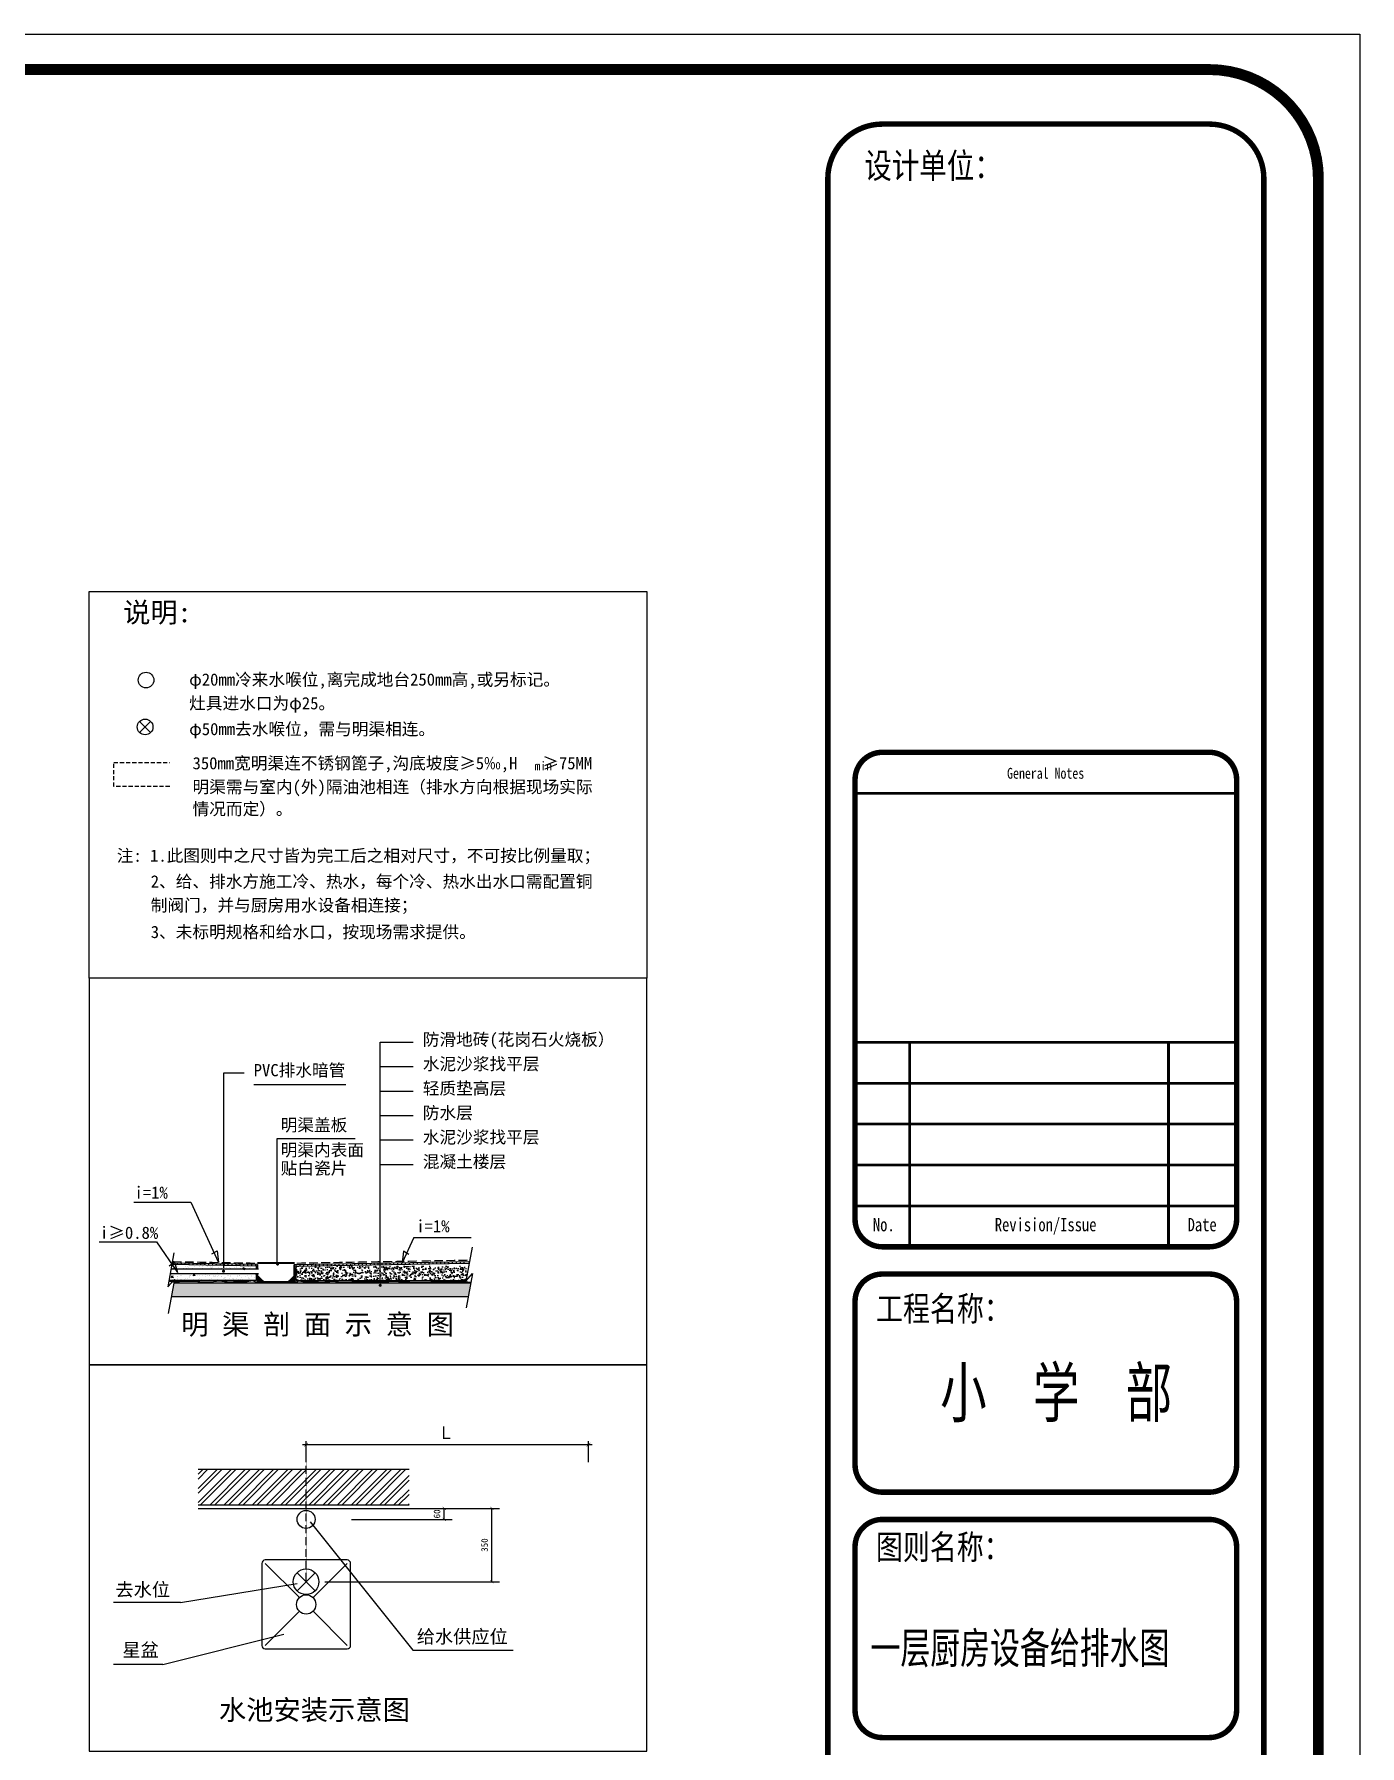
# Model space of a CAD drawing. Header units: inches. Extents: x 871252 to 1312932, y -88801 to 86720.
# Drawn here: x 947881 to 988120, y -60624 to -8690 of the extents above; entities that cross this region are included whole.
import ezdxf
from ezdxf.enums import TextEntityAlignment as Align

# ---------------------------------------------------------------- set-up
doc = ezdxf.new("R2010")
doc.units = ezdxf.units.IN
doc.header["$MEASUREMENT"] = 0
doc.linetypes.add('HIDDEN', pattern=[0.375, 0.25, -0.125])
for name, color, linetype in [('000外框', 7, 'Continuous'), ('供排水', 4, 'Continuous'), ('外框', 7, 'Continuous')]:
    doc.layers.add(name, color=color, linetype=linetype)
doc.styles.add('122', font='', dxfattribs={"height": 180})
doc.styles.add('ET', font='', dxfattribs={"height": 186})
doc.styles.add('H1', font='', dxfattribs={"height": 200})
doc.styles.get("Standard").update_dxf_attribs({"font": '', "width": 0.7, "height": 250})
doc.styles.add('STYLE1', font='simhei.ttf', dxfattribs={"width": 0.8})
doc.styles.add('宋体平面', font='', dxfattribs={"width": 0.8})
doc.styles.add('黑体', font='simhei.ttf', dxfattribs={"width": 0.7})
doc.styles.get('122').set_extended_font_data('NSimSun')
doc.styles.get('ET').set_extended_font_data('SimSun')
doc.styles.get('H1').set_extended_font_data('SimSun')
doc.styles.get('Standard').set_extended_font_data('NSimSun')
doc.styles.get('宋体平面').set_extended_font_data('SimSun')
doc.dimstyles.new('ISO-25', dxfattribs={"dimscale": 60, "dimtxt": 5, "dimasz": 2.5, "dimexe": 1.25, "dimexo": 3, "dimtad": 1, "dimdec": 0, "dimtxsty": 'Standard', "dimblk": 'ARCHTICK', "dimcen": 2.5, "dimadec": 0, "dimazin": 0, "dimtfac": 1, "dimtdec": 0, "dimtmove": 0, "dimatfit": 3, "dimfxl": 0, "dimarcsym": 0})

# ---------------------------------------------------------------- blocks, each defined once
blk = doc.blocks.new('_ArchTick')
at = {"color": 0, "linetype": 'ByBlock', "const_width": 0.15}
blk.add_lwpolyline([(-0.5, -0.5), (0.5, 0.5)], dxfattribs=at)
blk = doc.blocks.new('*D219')
at = {"layer": 'Defpoints', "color": 0, "linetype": 'ByBlock', "transparency": 16777216}
for p in [(956670, -53421), (961771, -53421), (956134, -55647)]:
    blk.add_point(p, dxfattribs=at)
at = {"layer": '供排水', "color": 0, "linetype": 'ByBlock', "lineweight": -2, "transparency": 16777216}
for p, q in [((957240, -53421), (962008, -53421)), ((961771, -55647), (961771, -53421)), ((956704, -55647), (962008, -55647))]:
    blk.add_line(p, q, dxfattribs=at)
at = {"layer": '供排水', "color": 0, "linetype": 'ByBlock', "lineweight": -2, "transparency": 16777216, "xscale": 95, "yscale": 95, "zscale": 95}
for p, rotation in [((961771, -53421), 90), ((961771, -55647), 270)]:
    blk.add_blockref('_ArchTick', p, dxfattribs=dict(at, rotation=rotation))
at = {"layer": '供排水', "color": 0, "linetype": 'ByBlock', "transparency": 16777216, "insert": (961552, -54534), "char_height": 200, "attachment_point": 5, "rotation": 90, "style": 'H1'}
blk.add_mtext('350', dxfattribs=at)
blk = doc.blocks.new('*D220')
at = {"layer": 'Defpoints', "color": 0, "linetype": 'ByBlock', "transparency": 16777216}
for p in [(956943, -53421), (960327, -53421), (956943, -53757)]:
    blk.add_point(p, dxfattribs=at)
at = {"layer": '供排水', "color": 0, "linetype": 'ByBlock', "lineweight": -2, "transparency": 16777216}
for p, q in [((957513, -53421), (960564, -53421)), ((960327, -53757), (960327, -53421)), ((957513, -53757), (960564, -53757))]:
    blk.add_line(p, q, dxfattribs=at)
at = {"layer": '供排水', "color": 0, "linetype": 'ByBlock', "lineweight": -2, "transparency": 16777216, "xscale": 95, "yscale": 95, "zscale": 95}
for p, rotation in [((960327, -53421), 90), ((960327, -53757), 270)]:
    blk.add_blockref('_ArchTick', p, dxfattribs=dict(at, rotation=rotation))
at = {"layer": '供排水', "color": 0, "linetype": 'ByBlock', "transparency": 16777216, "insert": (960108, -53589), "char_height": 200, "attachment_point": 5, "rotation": 90, "style": 'H1'}
blk.add_mtext('60', dxfattribs=at)

msp = doc.modelspace()

# ---------------------------------------------------------------- hatches: boundary and pattern name
at = {"layer": '供排水'}
h = msp.add_hatch(dxfattribs=at)
h.set_pattern_fill('AR-B816', color=121, scale=7.420931, angle=1, style=0)
h.set_pattern_definition([(1, (728096.273, -115963.07), (-1.036105, 59.358409), []), (91, (728096.273, -115963.07), (-60.394514, 58.322304), [59.36745, -59.36745])])
h.paths.add_polyline_path([(961008.3, -45930.3), (955773.5, -46021.7), (955774.3, -46068.1), (961009.1, -45976.7)])
h = msp.add_hatch(dxfattribs=at)
h.set_pattern_fill('AR-CONC', color=4, scale=46.380821, style=0)
h.set_pattern_definition([(50, (890346.02, -20586.05), (332.6712, -29.105), [34.7856, -382.6418]), (355, (890346.02, -20586.05), (-64.354, 348.8729), [27.8285, -306.1134]), (100.4514, (890373.74, -20588.47), (268.3174, 319.7677), [29.5632, -325.1955]), (46.1842, (890346, -20493.3), (494.9952, -76.769), [52.1784, -573.9627]), (96.6356, (890387.27, -20499.7), (433.5042, 451.804), [44.345, -487.793]), (351.1842, (890346, -20493.3), (433.504, 451.8042), [41.7427, -459.17]), (21, (890392.4, -20516.48), (276.8504, -186.7379), [34.7856, -382.6418]), (326, (890392.4, -20516.48), (112.8516, 336.3305), [27.8285, -306.1134]), (71.4514, (890415.47, -20532.04), (389.7022, 149.5923), [29.5632, -325.1955]), (37.5, (890346.02, -20586.05), (5.63984, 154.3989), [0, -302.40295, 0, -310.7515, 0, -307.27294]), (7.5, (890346.02, -20586.05), (122.0138, 182.9314), [0, -177.17474, 0, -295.44583, 0, -117.11157]), (327.5, (890242.59, -20586.05), (247.59123, -10.46113), [0, -115.95205, 0, -361.7704, 0, -480.0415]), (317.5, (890196.2, -20586.05), (270.48653, 46.4295), [0, -150.7377, 0, -240.25265, 0, -340.89904])])
h.paths.add_polyline_path([(961009.9, -46068.1), (955820.7, -46068.1), (955820.7, -46501.8), (961009.9, -46501.8)])
h = msp.add_hatch(dxfattribs=at)
h.set_pattern_fill('AR-SAND', color=201, scale=92.761642, style=0)
h.set_pattern_definition([(37.5, (726911.11, -111978.9), (-5.84337, 178.73534), [0, -140.9977, 0, -157.69479, 0, -150.73767]), (7.5, (726911.11, -111978.9), (164.1674, 261.7869), [0, -76.06455, 0, -127.08345, 0, -48.69986]), (327.5, (726797.02, -111978.9), (288.87291, 0.52494), [0, -46.38082, 0, -166.97096, 0, -217.98986]), (317.5, (726797.02, -111978.9), (278.85324, 81.41463), [0, -23.19041, 0, -109.45874, 0, -125.22822])])
h.paths.add_polyline_path([(961009.9, -46068.1), (955820.7, -46068.1), (955820.7, -46501.8), (961009.9, -46501.8)])
h = msp.add_hatch(dxfattribs=at)
h.set_pattern_fill('AR-CONC', color=4, scale=46.380821, style=0)
h.set_pattern_definition([(50, (726911.1, -111978.9), (332.67116, -29.10496), [34.7856, -382.64177]), (355, (726911.1, -111978.9), (-64.354, 348.8729), [27.8285, -306.1134]), (100.4514, (726938.84, -111981.32), (268.3174, 319.7677), [29.56322, -325.19547]), (46.1842, (726911.1, -111886.14), (494.99516, -76.7691), [52.1784, -573.9627]), (96.6356, (726952.36, -111892.53), (433.5042, 451.8039), [44.3448, -487.7931]), (351.1842, (726911.1, -111886.14), (433.5039, 451.8042), [41.7427, -459.1701]), (21, (726957.5, -111909.33), (276.8504, -186.73795), [34.7856, -382.64177]), (326, (726957.5, -111909.33), (112.85165, 336.33055), [27.8285, -306.1134]), (71.4514, (726980.57, -111924.9), (389.70215, 149.5923), [29.56322, -325.19547]), (37.5, (726911.11, -111978.9), (5.63984, 154.3989), [0, -302.40295, 0, -310.7515, 0, -307.27294]), (7.5, (726911.11, -111978.9), (122.01381, 182.93139), [0, -177.17474, 0, -295.44583, 0, -117.11157]), (327.5, (726807.68, -111978.9), (247.59123, -10.461135), [0, -115.95205, 0, -361.7704, 0, -480.0415]), (317.5, (726761.3, -111978.9), (270.48653, 46.42951), [0, -150.73767, 0, -240.25265, 0, -340.89904])])
h.paths.add_polyline_path([(952116.7, -46578.2), (952040.1, -46993.6), (961054.1, -46993.6), (961130.8, -46578.2)])
for points in [[(954661.1, -46367.2), (954863.7, -46550.4), (954661.1, -46550.4)], [(955774.3, -46367.2), (955571.8, -46550.4), (955774.3, -46550.4)]]:
    msp.add_hatch(color=41, dxfattribs=at).paths.add_polyline_path(points)
h = msp.add_hatch(dxfattribs=at)
h.set_pattern_fill('ANSI32', color=8, scale=809.556151, style=0)
h.set_pattern_definition([(45, (780853.65, -146682.4), (-214.666, 214.666), []), (45, (780996.76, -146682.4), (-214.666, 214.666), [])])
h.paths.add_polyline_path([(959259.9, -53313.5), (959259.9, -52234.1), (952857.3, -52234.1), (952857.3, -53313.5)])

# ---------------------------------------------------------------- linework, layer by layer
for p, q in [((951079.9, -29879.2), (951415.8, -29543.3)), ((951079.9, -29543.3), (951415.8, -29879.2))]:
    msp.add_line(p, q, dxfattribs=at)
at = {"layer": '供排水', "linetype": 'HIDDEN', "ltscale": 500}
for p, q in [((950295.3, -31517), (950295.3, -30787.4)), ((950295.3, -30787.4), (951995.4, -30787.4)), ((951995.4, -31517), (950295.3, -31517))]:
    msp.add_line(p, q, dxfattribs=at)
at = {"layer": '供排水', "color": 4}
for p, q in [((958385.1, -46565), (958385.1, -39274.4)), ((958385.1, -39274.4), (959388.3, -39274.4)), ((953639.4, -46120.2), (953639.4, -40205.3)), ((953639.4, -40205.3), (954254.8, -40205.3)), ((958385.1, -40015.9), (959388.3, -40015.9)), ((954546, -40557.7), (957337.5, -40557.7)), ((958385.1, -40757.4), (959388.3, -40757.4)), ((958385.1, -41498.9), (959388.3, -41498.9)), ((955259.9, -45994.4), (955259.9, -42202.6)), ((955259.9, -42202.6), (957620.5, -42202.6)), ((958385.1, -42240.4), (959388.3, -42240.4)), ((958385.1, -42981.9), (959388.3, -42981.9)), ((950900.5, -44127.5), (952639.7, -44127.5)), ((952639.7, -44127.5), (953473.6, -45961.9)), ((949850.7, -45337.8), (951589.9, -45337.8)), ((951589.9, -45337.8), (952228.3, -46268.2)), ((953273.8, -45700.8), (953433, -45606.3)), ((953433, -45606.3), (953473.6, -45961.9)), ((951979.9, -46061), (952141.8, -45947.7)), ((952141.8, -45947.7), (952228.3, -46268.2))]:
    msp.add_line(p, q, dxfattribs=at)
at = {"layer": '供排水', "color": 201}
for p, q in [((952124, -45669.9), (951933.2, -46703.5)), ((961171.1, -45491.2), (960980.2, -46524.9)), ((952079.8, -46132.6), (952079.8, -46132.6)), ((952110.1, -46130.5), (952110.1, -46130.5)), ((952155.6, -46099.1), (952155.6, -46099.1)), ((952245.5, -46071.7), (952245.5, -46071.7)), ((952399, -46131), (952399, -46131)), ((952488.3, -46076.9), (952488.3, -46076.9)), ((952515.4, -46128.4), (952515.4, -46128.4)), ((952532.3, -46094.2), (952532.3, -46094.2)), ((952576.7, -46101.4), (952576.7, -46101.4)), ((952687.9, -46131.5), (952687.9, -46131.5)), ((952738.7, -46088.1), (952738.7, -46088.1)), ((952903.5, -46094.3), (952903.5, -46094.3)), ((952905.9, -46041), (952905.9, -46041)), ((952976, -46089.1), (952976, -46089.1)), ((952976.7, -46132), (952976.7, -46132)), ((952981.1, -46052.2), (952981.1, -46052.2)), ((953029.3, -46059.4), (953029.3, -46059.4)), ((953155.1, -46091.4), (953155.1, -46091.4)), ((953218.8, -46094.3), (953218.8, -46094.3)), ((953230.4, -46101.9), (953230.4, -46101.9)), ((953263, -46104.9), (953263, -46104.9)), ((953265.6, -46132.6), (953265.6, -46132.6)), ((953278.7, -46108.7), (953278.7, -46108.7)), ((953280.2, -46089.3), (953280.2, -46089.3)), ((953404.9, -46137.4), (953404.9, -46137.4)), ((953469.2, -46105.5), (953469.2, -46105.5)), ((953480.3, -46147.3), (953480.3, -46147.3)), ((953528.6, -46153.7), (953528.6, -46153.7)), ((953554.5, -46133.1), (953554.5, -46133.1)), ((953651.4, -46089.4), (953651.4, -46089.4)), ((953706.5, -46106.4), (953706.5, -46106.4)), ((953811.7, -46111), (953811.7, -46111)), ((953843.4, -46133.6), (953843.4, -46133.6)), ((953949.3, -46111.7), (953949.3, -46111.7)), ((954010.9, -46100), (954010.9, -46100)), ((954028, -46079), (954028, -46079)), ((954132.2, -46134.1), (954132.2, -46134.1)), ((954174.7, -46066.2), (954174.7, -46066.2)), ((954199.8, -46122.9), (954199.8, -46122.9)), ((954243.8, -46180.7), (954225, -46124.6)), ((954290, -46149.4), (954225.1, -46124.5)), ((954290, -46149.4), (954243.9, -46180.5)), ((954399.2, -46082.2), (954399.2, -46082.2)), ((954421.1, -46134.7), (954421.1, -46134.7)), ((954437.1, -46123.8), (954437.1, -46123.8)), ((954468.7, -46067), (954468.7, -46067)), ((951933.2, -46703.5), (952135.5, -46476.7)), ((952135.5, -46476.7), (951944.6, -47510.4)), ((952035.2, -46362.7), (952035.2, -46362.7)), ((952040.9, -46332.2), (952040.9, -46332.2)), ((952050, -46419.8), (952060.7, -46361.6)), ((952105.5, -46414.8), (952050, -46419.6)), ((952105.5, -46414.8), (952060.8, -46361.5)), ((952060.8, -46440.8), (952060.8, -46440.8)), ((952091.6, -46467.9), (952091.6, -46467.9)), ((952109.1, -46447.1), (952109.1, -46447.1)), ((952114.1, -46358.5), (952114.1, -46358.5)), ((952119.6, -46369), (952119.6, -46369)), ((952135.1, -46476.9), (952135.1, -46476.9)), ((952140.2, -46480.4), (952140.2, -46480.4)), ((952152.2, -46461.2), (952152.2, -46461.2)), ((952227.3, -46393.3), (952227.3, -46393.3)), ((952233.7, -46450.3), (952233.7, -46450.3)), ((952235.1, -46463.7), (952235.1, -46463.7)), ((952244.5, -46376.6), (952244.5, -46376.6)), ((952310.5, -46473.6), (952310.5, -46473.6)), ((952323.8, -46498.5), (952323.8, -46498.5)), ((952324.1, -46363.3), (952324.1, -46363.3)), ((952325.2, -46302.7), (952325.2, -46302.7)), ((952358.7, -46480), (952358.7, -46480)), ((952364.7, -46367.5), (952364.7, -46367.5)), ((952429.1, -46480.9), (952429.1, -46480.9)), ((952476.5, -46453.4), (952476.5, -46453.4)), ((952484.7, -46496.6), (952484.7, -46496.6)), ((952523.4, -46458), (952523.4, -46458)), ((952536.1, -46311.3), (952536.1, -46311.3)), ((952588.2, -46428.4), (952588.2, -46428.4)), ((952602, -46366.4), (952602, -46366.4)), ((952604.1, -46384.1), (952604.1, -46384.1)), ((952613, -46363.8), (952613, -46363.8)), ((952621.2, -46368.4), (952621.2, -46368.4)), ((952715.3, -46361.6), (952726, -46303.4)), ((952770.8, -46356.6), (952715.4, -46361.4)), ((952718, -46481.4), (952718, -46481.4)), ((952770.8, -46356.6), (952726.1, -46303.3)), ((952727.1, -46462.4), (952727.1, -46462.4)), ((952768.3, -46486.2), (952768.3, -46486.2)), ((952820, -46300.5), (952820, -46300.5)), ((952844.8, -46369.5), (952844.8, -46369.5)), ((952882.9, -46465.5), (952882.9, -46465.5)), ((952895.4, -46310.5), (952895.4, -46310.5)), ((952900, -46449.8), (952900, -46449.8)), ((952901.8, -46364.3), (952901.8, -46364.3)), ((952943.7, -46316.8), (952943.7, -46316.8)), ((952964.4, -46461.3), (952964.4, -46461.3)), ((952992.4, -46365.2), (952992.4, -46365.2)), ((953006.8, -46482), (953006.8, -46482)), ((953064.5, -46493.7), (953064.5, -46493.7)), ((953069.7, -46333.4), (953069.7, -46333.4)), ((953095.3, -46378.5), (953095.3, -46378.5)), ((953145.1, -46343.3), (953145.1, -46343.3)), ((953190.7, -46364.8), (953190.7, -46364.8)), ((953193.4, -46349.7), (953193.4, -46349.7)), ((953207.2, -46464.4), (953207.2, -46464.4)), ((953271.2, -46446.6), (953271.2, -46446.6)), ((953295.7, -46482.5), (953295.7, -46482.5)), ((953319.4, -46366.3), (953319.4, -46366.3)), ((953332.6, -46377.4), (953332.6, -46377.4)), ((953351.9, -46372.7), (953351.9, -46372.7)), ((953369, -46357), (953369, -46357)), ((953436.2, -46298.3), (953380.7, -46303.2)), ((953394.8, -46376.2), (953394.8, -46376.2)), ((953443, -46382.6), (953443, -46382.6)), ((953457.7, -46473.4), (953457.7, -46473.4)), ((953479.6, -46365.4), (953479.6, -46365.4)), ((953569, -46399.2), (953569, -46399.2)), ((953575.4, -46380.5), (953575.4, -46380.5)), ((953584.6, -46483), (953584.6, -46483)), ((953630.8, -46454.1), (953630.8, -46454.1)), ((953644.5, -46409.1), (953644.5, -46409.1)), ((953647.9, -46438.4), (953647.9, -46438.4)), ((953672.6, -46501.8), (953671.3, -46498.1)), ((953681.5, -46501.8), (953671.4, -46497.9)), ((953692.7, -46415.4), (953692.7, -46415.4)), ((953695, -46472.2), (953695, -46472.2)), ((953740.2, -46353.8), (953740.2, -46353.8)), ((953768.4, -46365.9), (953768.4, -46365.9)), ((953818.7, -46432), (953818.7, -46432)), ((953826, -46389.5), (953826, -46389.5)), ((953835, -46363.7), (953835, -46363.7)), ((953873.5, -46483.5), (953873.5, -46483.5)), ((953894.2, -46442), (953894.2, -46442)), ((953937.8, -46475.3), (953937.8, -46475.3)), ((953942.4, -46448.3), (953942.4, -46448.3)), ((954003.5, -46313.9), (954003.5, -46313.9)), ((954019, -46435.3), (954019, -46435.3)), ((954057.3, -46366.4), (954057.3, -46366.4)), ((954063.3, -46388.4), (954063.3, -46388.4)), ((954068.4, -46464.9), (954068.4, -46464.9)), ((954099.7, -46361.3), (954099.7, -46361.3)), ((954116.8, -46345.6), (954116.8, -46345.6)), ((954143.8, -46474.8), (954143.8, -46474.8)), ((954162.3, -46484.1), (954162.3, -46484.1)), ((954186.3, -46410), (954186.3, -46410)), ((954188.4, -46484.4), (954188.4, -46484.4)), ((954192.1, -46481.2), (954192.1, -46481.2)), ((954194.2, -46305.6), (954194.2, -46305.6)), ((954306.1, -46391.5), (954306.1, -46391.5)), ((954318.1, -46497.8), (954318.1, -46497.8)), ((954346.2, -46366.9), (954346.2, -46366.9)), ((954378.6, -46442.7), (954378.6, -46442.7)), ((954395.7, -46427), (954395.7, -46427)), ((954418.6, -46440.5), (954418.6, -46440.5)), ((954425.7, -46483.2), (954425.7, -46483.2)), ((954431.5, -46304.5), (954431.5, -46304.5)), ((954451.2, -46484.6), (954451.2, -46484.6)), ((954479.8, -46379.2), (954479.8, -46379.2)), ((954488, -46342.4), (954488, -46342.4)), ((954556.6, -46400.5), (954556.6, -46400.5)), ((960980.2, -46524.9), (961182.5, -46298.1)), ((961182.5, -46298.1), (960991.7, -47331.7)), ((952040.1, -46993.6), (961054.1, -46993.6))]:
    msp.add_line(p, q, dxfattribs=at)
at = {"layer": '供排水', "color": 4, "linetype": 'Continuous'}
for p, q in [((959406.2, -45201.6), (959048.5, -45974.1)), ((959089.1, -45618.5), (959048.5, -45974.1)), ((959248.3, -45712.9), (959089.1, -45618.5)), ((959406.2, -45201.6), (961145.4, -45201.6))]:
    msp.add_line(p, q, dxfattribs=at)
at = {"layer": '供排水', "color": 7}
for p, q in [((954689.5, -46160.8), (952050.5, -46160.8)), ((954662.2, -46021.7), (952060.5, -45976.3)), ((954661.1, -46021.7), (954661.1, -46160.8)), ((954661.1, -46021.7), (954661.1, -46160.8)), ((955773.5, -46021.7), (961071.5, -45929.2)), ((955774.3, -46068.1), (961063.8, -45975.7)), ((955774.3, -46021.7), (955774.3, -46578.2)), ((954689.5, -46300), (952009.6, -46300)), ((952116.7, -46578.2), (961130.8, -46578.2)), ((954661.1, -46300), (954661.1, -46578.2)), ((954661.1, -46300), (954661.1, -46578.2)), ((952857.3, -52234.1), (959259.9, -52234.1)), ((952857.3, -53313.5), (959259.9, -53313.5))]:
    msp.add_line(p, q, dxfattribs=at)
at = {"layer": '供排水', "color": 121}
for p, q in [((954661.3, -46068.1), (952051.1, -46022.5)), ((952110.6, -46023.5), (952111.4, -45977.2)), ((952229.3, -46025.6), (952230.1, -45979.2)), ((952348, -46027.7), (952348.8, -45981.3)), ((952466.7, -46029.7), (952467.5, -45983.4)), ((952585.4, -46031.8), (952586.3, -45985.4)), ((952704.2, -46033.9), (952705, -45987.5)), ((952822.9, -46036), (952823.7, -45989.6)), ((952941.6, -46038), (952942.4, -45991.7)), ((953060.3, -46040.1), (953061.1, -45993.7)), ((953179, -46042.2), (953179.8, -45995.8)), ((953297.8, -46044.3), (953298.6, -45997.9)), ((953416.5, -46046.3), (953417.3, -46000)), ((953535.2, -46048.4), (953536, -46002)), ((953653.9, -46050.5), (953654.7, -46004.1)), ((953772.6, -46052.5), (953773.4, -46006.2)), ((953891.3, -46054.6), (953892.1, -46008.2)), ((954010.1, -46056.7), (954010.9, -46010.3)), ((954128.8, -46058.8), (954129.6, -46012.4)), ((954247.5, -46060.8), (954248.3, -46014.5)), ((954366.2, -46062.9), (954367, -46016.5)), ((954484.9, -46065), (954485.7, -46018.6)), ((954603.6, -46067), (954604.4, -46020.7)), ((954614.8, -46068.1), (954614.8, -46160.8)), ((955820.7, -46068.1), (955820.7, -46501.8)), ((954614.8, -46501.8), (951970.4, -46501.8)), ((954614.8, -46300), (954614.8, -46501.8)), ((955820.7, -46501.8), (960984.5, -46501.8))]:
    msp.add_line(p, q, dxfattribs=at)
at = {"layer": '供排水', "color": 7, "linetype": 'Continuous'}
for p, q in [((954889.5, -46573.7), (954606.1, -46317.4)), ((955546, -46573.7), (955829.3, -46317.4))]:
    msp.add_line(p, q, dxfattribs=at)
at = {"layer": '供排水', "color": 4, "linetype": 'ByBlock'}
for p, q in [((956136.5, -52016.7), (956136.5, -51379.3)), ((964706.8, -52016.7), (964706.8, -51379.3)), ((964706.8, -51408.8), (964706.8, -51379.3)), ((956028.6, -51487.2), (964814.7, -51487.2)), ((956259.5, -53825.9), (959375.8, -57722.3)), ((952323.9, -56278.5), (955859.6, -55705.6)), ((952323.9, -56278.5), (950289.8, -56278.5)), ((951788.2, -58157.7), (955460.2, -57234.9)), ((951788.2, -58157.7), (950292.1, -58157.7)), ((959375.8, -57722.3), (962423.6, -57722.3))]:
    msp.add_line(p, q, dxfattribs=at)
at = {"layer": '供排水', "color": 1, "linetype": 'HIDDEN'}
msp.add_line((956134.4, -55647.5), (956136.5, -52016.7), dxfattribs=at)
at = {"layer": '供排水', "color": 81}
msp.add_line((952857.3, -53421.5), (959259.9, -53421.5), dxfattribs=at)
at = {"layer": '供排水', "color": 3}
for p, q in [((957377.9, -54986.6), (954895.2, -54986.6)), ((954787.3, -55094.6), (954787.3, -57577.2)), ((955929, -56128.4), (954895.2, -55094.6)), ((956344, -56128.4), (957377.9, -55094.6)), ((957485.8, -57577.2), (957485.8, -55094.6)), ((954895.2, -57577.2), (955929, -56543.4)), ((957377.9, -57577.2), (956344, -56543.4)), ((954895.2, -57685.1), (957377.9, -57685.1))]:
    msp.add_line(p, q, dxfattribs=at)
at = {"layer": '供排水', "color": 6}
for p, q in [((955859.6, -55372.7), (956409.1, -55922.3)), ((955859.6, -55922.3), (956409.1, -55372.7))]:
    msp.add_line(p, q, dxfattribs=at)
at = {"layer": '供排水', "color": 14}
for points in [[(949545.2, -25601.9), (966474.4, -25601.9), (966474.4, -37331.5), (949545.2, -37331.5)], [(949545.2, -49061.1), (966473.8, -49061.1), (966473.8, -37331.5), (949545.2, -37331.5)], [(949544.5, -60790.6), (966473.1, -60790.6), (966473.1, -49061.1), (949544.5, -49061.1)]]:
    msp.add_lwpolyline(points, close=True, dxfattribs=at)
at = {"layer": '供排水', "color": 140, "const_width": 18.6}
for points in [[(952050.5, -46160.8), (954687.8, -46160.8)], [(952009.6, -46300), (954689.7, -46300)]]:
    msp.add_lwpolyline(points, dxfattribs=at)
at = {"layer": '供排水', "color": 121, "const_width": 37.1}
for points in [[(952360.7, -45942.5), (952082.4, -45937.6)], [(952731.7, -45949), (952453.4, -45944.1)], [(953102.6, -45955.5), (952824.4, -45950.6)], [(953473.6, -45961.9), (953195.4, -45957.1)], [(953844.6, -45968.4), (953566.4, -45963.5)], [(954215.6, -45974.9), (953937.4, -45970)], [(954586.6, -45981.4), (954308.4, -45976.5)], [(955849, -45981.4), (956127.3, -45976.5)], [(956220, -45974.9), (956498.3, -45970)], [(956591, -45968.4), (956869.2, -45963.5)], [(956962, -45961.9), (957240.2, -45957.1)], [(957333, -45955.5), (957611.2, -45950.6)], [(957704, -45949), (957982.2, -45944.1)], [(958101, -45942), (958379.2, -45937.2)], [(958472, -45935.6), (958750.2, -45930.7)], [(958842.9, -45929.1), (959121.2, -45924.2)], [(959213.9, -45922.6), (959492.2, -45917.8)], [(959644.3, -45915.1), (959922.5, -45910.3)], [(960015.3, -45908.6), (960293.5, -45903.8)], [(960386.3, -45902.2), (960664.5, -45897.3)], [(960757.3, -45895.7), (961035.5, -45890.8)]]:
    msp.add_lwpolyline(points, dxfattribs=at)
at = {"layer": '供排水', "color": 4, "const_width": 45.9}
for points in [[(953603.8, -46225.2, 1), (953650.7, -46225.2, 1)], [(955244.6, -46006.8, 1), (955291.5, -46006.8, 1)], [(958360.2, -46653.1, 1), (958407.1, -46653.1, 1)]]:
    msp.add_lwpolyline(points, format="xyb", close=True, dxfattribs=at)
at = {"layer": '供排水', "color": 7, "const_width": 55.7}
msp.add_lwpolyline([(954653.9, -45973.8), (955790.6, -45973.8)], dxfattribs=at)
at = {"layer": '供排水', "color": 41}
for points, const_width in [([(954661.1, -46023.6), (954661.1, -46160.8)], 55.7), ([(954661.1, -46300), (954661.1, -46550.4), (955774.3, -46550.4), (955774.3, -46023.6)], 55.7), ([(952036.5, -47012.7), (961050.6, -47012.7)], 18.6)]:
    msp.add_lwpolyline(points, dxfattribs=dict(at, const_width=const_width))
at = {"layer": '供排水'}
for centre, radius in [((951275.4, -28287.8), 237.4), ((951247.9, -29711.3), 237.5)]:
    msp.add_circle(centre, radius, dxfattribs=at)
at = {"layer": '供排水', "color": 6}
for centre, radius in [((956135.7, -53756.6), 273.1), ((956134.4, -55647.5), 388.6)]:
    msp.add_circle(centre, radius, dxfattribs=at)
at = {"layer": '供排水', "color": 3}
msp.add_circle((956136.5, -56335.9), 293.4, dxfattribs=at)
for centre, start, end in [((954895.2, -55094.6), 90, 180), ((957377.9, -55094.6), 0, 90), ((954895.2, -57577.2), 180, 270), ((957377.9, -57577.2), 270, 0)]:
    msp.add_arc(centre, 107.9, start, end, dxfattribs=at)
at = {"layer": '供排水', "color": 2}
msp.add_open_spline([(954633.6, -46107.5), (954631, -46125.3), (954628.5, -46143), (954626.4, -46160.8)], degree=3, dxfattribs=at)
for points, knots in [([(955801.8, -46107.5), (955809.1, -46158.1), (955821.9, -46247), (955788.6, -46380.5), (955770.9, -46472.8), (955809.9, -46585.4), (955922.9, -46488.7), (956091.3, -46569.1), (956368.5, -46530.1), (956676, -46578), (956921.9, -46513.3), (957214.1, -46568.5), (957529.7, -46549.6), (957918, -46525.5), (958290.1, -46557.9), (958848.2, -46506.1), (959583.5, -46586.7), (960326.8, -46515.7), (960789.8, -46548.7), (960986.1, -46537), (961134.4, -46558.4)], [0, 0, 0, 0, 82.1156804, 144.2466215, 215.068362, 251.7772039, 282.0084748, 401.1400188, 521.8372552, 731.0704246, 898.8156179, 917.7522405, 1210.6843244, 1403.9068418, 1547.2788197, 1812.9344855, 2306.7616067, 2736.636718, 3015.9890311, 3054.6148304, 3054.6148304, 3054.6148304, 3054.6148304]), ([(954628.5, -46300), (954632.8, -46324.8), (954649.1, -46392.3), (954664.5, -46472.8), (954625.5, -46585.4), (954512.5, -46488.7), (954344.1, -46569.1), (954066.9, -46530.1), (953759.4, -46578), (953513.5, -46513.3), (953221.4, -46568.5), (952905.7, -46549.6), (952517.5, -46525.5), (952223.6, -46551.1), (952049.1, -46544.6), (951963.3, -46540.6)], [103.9478312, 103.9478312, 103.9478312, 103.9478312, 144.2466215, 215.068362, 251.7772039, 282.0084748, 401.1400188, 521.8372552, 731.0704246, 898.8156179, 917.7522405, 1210.6843244, 1403.9068418, 1547.2788197, 1686.2061136, 1686.2061136, 1686.2061136, 1686.2061136])]:
    msp.add_open_spline(points, degree=3, knots=knots, dxfattribs=at)
at = {"layer": '外框', "lineweight": -2}
for p, q in [((874915.1, -8690.5), (988120.3, -8690.5)), ((988120.3, -8690.5), (988120.3, -88019.3))]:
    msp.add_line(p, q, dxfattribs=at)
for points, const_width in [([(879313.3, -86975.1), (983553.9, -86975.1, 0.4142136), (986863.1, -83665.9), (986863.1, -13071.6, 0.4142136), (983553.9, -9762.4), (879313.3, -9762.4, 0.4142136), (876004.1, -13071.6), (876004.1, -83665.9, 0.4142136)], 330.9), ([(973626.2, -85320.5), (983553.9, -85320.5, 0.4142136), (985208.5, -83665.9), (985208.5, -13071.6, 0.4142136), (983553.9, -11417), (973626.2, -11417, 0.4142136), (971971.6, -13071.6), (971971.6, -83665.9, 0.4142136)], 165.5), ([(973626.2, -45483.9), (983553.9, -45483.9, 0.4142136), (984381.2, -44656.6), (984381.2, -31306.6, 0.4142136), (983553.9, -30479.3), (973626.2, -30479.3, 0.4142136), (972798.9, -31306.6), (972798.9, -44656.6, 0.4142136)], 165.5), ([(973626.2, -52929.7), (983553.9, -52929.7, 0.4142136), (984381.2, -52102.4), (984381.2, -47138.5, 0.4142136), (983553.9, -46311.2), (973626.2, -46311.2, 0.4142136), (972798.9, -47138.5), (972798.9, -52102.4, 0.4142136)], 165.5), ([(973626.2, -60375.4), (983553.9, -60375.4, 0.4142136), (984381.2, -59548.1), (984381.2, -54584.3, 0.4142136), (983553.9, -53757), (973626.2, -53757, 0.4142136), (972798.9, -54584.3), (972798.9, -59548.1, 0.4142136)], 165.5)]:
    msp.add_lwpolyline(points, format="xyb", close=True, dxfattribs=dict(at, const_width=const_width))
at = {"layer": '外框', "lineweight": -2, "const_width": 82.7}
for points in [[(972798.9, -31720.3), (984381.2, -31720.3)], [(972798.9, -39279.1), (984381.2, -39279.1)], [(974453.5, -45483.9), (974453.5, -39279.1)], [(982312.9, -45483.9), (982312.9, -39279.1)], [(972798.9, -40520.1), (984381.2, -40520.1)], [(972798.9, -41761), (984381.2, -41761)], [(972798.9, -43002), (984381.2, -43002)], [(972798.9, -44243), (984381.2, -44243)]]:
    msp.add_lwpolyline(points, dxfattribs=at)

# ---------------------------------------------------------------- block references
at = {"layer": '供排水', "color": 4, "linetype": 'ByBlock', "xscale": 107.9408200747334, "yscale": 107.9408200749895, "zscale": 107.9408200749181, "rotation": 180}
msp.add_blockref('_ArchTick', (956136.5, -51487.2), dxfattribs=at)
at = {"layer": '供排水', "color": 4, "linetype": 'ByBlock', "xscale": 107.9408200747334, "yscale": 107.9408200749895, "zscale": 107.9408200749181}
msp.add_blockref('_ArchTick', (964706.8, -51487.2), dxfattribs=at)

# ---------------------------------------------------------------- texts
at = {"layer": '000外框', "style": '黑体', "width": 0.7}
msp.add_text('一层厨房设备给排水图', height=950.23, dxfattribs=at).set_placement((973267.3, -58131.4))
at = {"layer": '000外框', "insert": (975382.9, -49169.8), "char_height": 1477.04, "width": 15623.866, "attachment_point": 1, "style": '黑体'}
msp.add_mtext('小  学  部', dxfattribs=at)
at = {"layer": '供排水', "color": 7, "linetype": 'Continuous', "style": 'STYLE1'}
for s, height, p in [('说明:', 607.17, (950580.4, -26537.9)), ('明 渠 剖 面 示 意 图', 607.167, (952344.6, -48142.8)), ('水池安装示意图', 607.17, (953487.8, -59839.2))]:
    msp.add_text(s, height=height, dxfattribs=at).set_placement(p)
at = {"layer": '供排水', "color": 7, "style": '122'}
for s, height, p in [('φ20mm冷来水喉位,离完成地台250mm高,或另标记。', 371.047, (952584.4, -28456.7)), ('灶具进水口为φ25。', 371.05, (952584.4, -29175.9)), ('φ50mm去水喉位，需与明渠相连。', 371.047, (952584.4, -29958.9)), ('350mm宽明渠连不锈钢篦子,沟底坡度≥5‰,H   ≥75MM', 371.047, (952687, -30994.9)), ('min', 259.73, (963067.9, -31021.7)), ('明渠需与室内(外)隔油池相连（排水方向根据现场实际', 371.047, (952687, -31714.2)), ('情况而定）。', 371.05, (952687, -32381.8)), ('注: 1.此图则中之尺寸皆为完工后之相对尺寸，不可按比例量取；', 371.047, (950386.6, -33800)), ('2、给、排水方施工冷、热水，每个冷、热水出水口需配置铜', 371.047, (951418.4, -34582.5)), ('制阀门，并与厨房用水设备相连接；', 371.047, (951418.4, -35305.4)), ('3、未标明规格和给水口，按现场需求提供。', 371.047, (951418.4, -36115.5))]:
    msp.add_text(s, height=height, dxfattribs=at).set_placement(p)
at = {"layer": '供排水', "color": 4, "style": '122'}
for s, p in [('明渠盖板', (955362.6, -41973.4)), ('明渠内表面', (955362.6, -42732.2)), ('贴白瓷片', (955362.6, -43287.1)), ('i=1%', (950926.5, -44023.8)), ('i=1%', (959479.4, -45042.5)), ('i≥0.8%', (949876.8, -45242.2))]:
    msp.add_text(s, height=371.05, dxfattribs=at).set_placement(p)
at = {"layer": '供排水', "color": 4, "linetype": 'ByBlock', "style": '122'}
for s, p in [('去水位', (950347.7, -56087.3)), ('给水供应位', (959494.9, -57513.2)), ('星盆', (950557, -57917.6))]:
    msp.add_text(s, height=404.78, dxfattribs=at).set_placement(p)
at = {"layer": '供排水', "color": 4, "attachment_point": 1, "style": '122'}
for s, insert, char_height, width in [('防滑地砖(花岗石火烧板）', (959676.3, -39006.9), 371.047, 7085.605), ('PVC排水暗管', (954542.8, -39937.7), 371.05, 4135.483), ('水泥沙浆找平层', (959676.3, -39748.4), 371.05, 4134.948), ('轻质垫高层', (959676.3, -40489.8), 371.05, 4134.948), ('防水层', (959676.3, -41231.3), 371.05, 4134.948), ('水泥沙浆找平层', (959676.3, -41972.8), 371.05, 4134.948), ('混凝土楼层', (959676.3, -42714.3), 371.05, 4134.948)]:
    msp.add_mtext(s, dxfattribs=dict(at, insert=insert, char_height=char_height, width=width))
at = {"layer": '供排水', "color": 4, "linetype": 'ByBlock', "insert": (960386.7, -51124.6), "char_height": 377.793, "attachment_point": 5, "style": 'ET'}
msp.add_mtext('\\fﾷￂￋￎ_GB2312|b0|i0|c134|p49;L ', dxfattribs=at)
at = {"layer": '外框', "style": '宋体平面', "width": 0.8}
for s, height, p in [('设计单位：', 764.9, (973080.8, -13059.7)), ('工程名称：', 749.6, (973437.1, -47735.5)), ('图则名称：', 749.6, (973432.1, -54969.4))]:
    msp.add_text(s, height=height, dxfattribs=at).set_placement(p)
at = {"layer": '外框', "lineweight": -2, "style": '宋体平面', "width": 0.8}
for s, height, p in [('General Notes', 330.922, (978584.4, -31115.3)), ('No.', 405.22, (973671.2, -44810.8)), ('Revision/Issue', 405.222, (978584.4, -44810.8)), ('Date', 405.22, (983334.8, -44810.8))]:
    msp.add_text(s, height=height, dxfattribs=at).set_placement(p, align=Align.MIDDLE_CENTER)

# ---------------------------------------------------------------- dimensions: what is measured, and where the dimension line sits
at = {"layer": '供排水', "color": 4, "linetype": 'ByBlock'}
for base, p1, p2, text, picture, middle in [((961770.7, -53421.5), (956134.4, -55647.5), (956670.2, -53421.5), '350', '*D219', (961770.7, -54534.5)), ((960327, -53421.5), (956943.3, -53756.9), (956943.3, -53421.5), '60', '*D220', (960327, -53589.2))]:
    dim = msp.add_linear_dim(base=base, p1=p1, p2=p2, angle=90, text=text, dimstyle='ISO-25', override={"dimscale": 190, "dimasz": 0.5, "dimdec": 0, "dimlunit": 2, "dimtxsty": 'H1', "dimcen": 0.5, "dimtdec": 0}, dxfattribs=at)
    dim.commit()
    dim.dimension.update_dxf_attribs({"geometry": picture, "text_midpoint": middle, "dimtype": 160})

doc.saveas('drawing.dxf')
